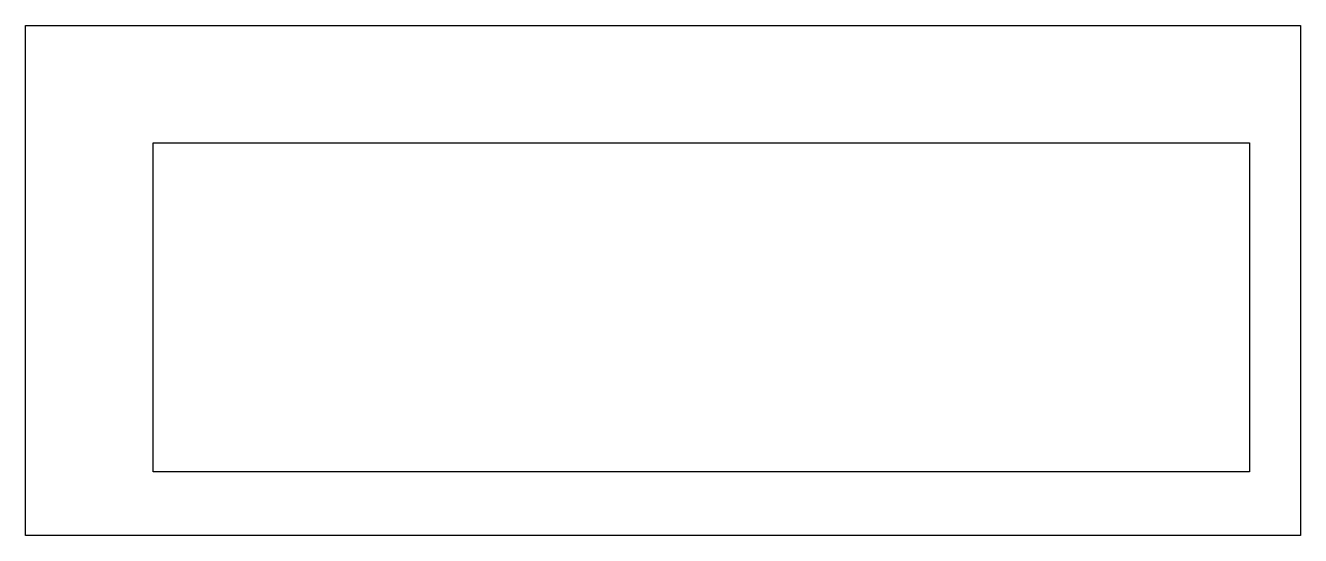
# Model space of a CAD drawing. Extents: x 2190.2 to 2240.2, y 1063.2 to 1083.2.
import ezdxf

# ---------------------------------------------------------------- set-up
doc = ezdxf.new("R2010")
doc.units = 0
doc.header["$LTSCALE"] = 0.1
doc.layers.get('0').update_dxf_attribs({"linetype": 'CONTINUOUS'})

msp = doc.modelspace()

# ---------------------------------------------------------------- linework, layer by layer
at = {"ltscale": 0.1}
for p, q in [((2190.199, 1083.222), (2240.199, 1083.222)), ((2190.199, 1063.222), (2190.199, 1083.222)), ((2240.199, 1083.222), (2240.199, 1063.222)), ((2195.199, 1078.622), (2238.199, 1078.622)), ((2195.199, 1065.722), (2195.199, 1078.622)), ((2238.199, 1078.622), (2238.199, 1065.722)), ((2238.199, 1065.722), (2195.199, 1065.722)), ((2240.199, 1063.222), (2190.199, 1063.222))]:
    msp.add_line(p, q, dxfattribs=at)

doc.saveas('drawing.dxf')
